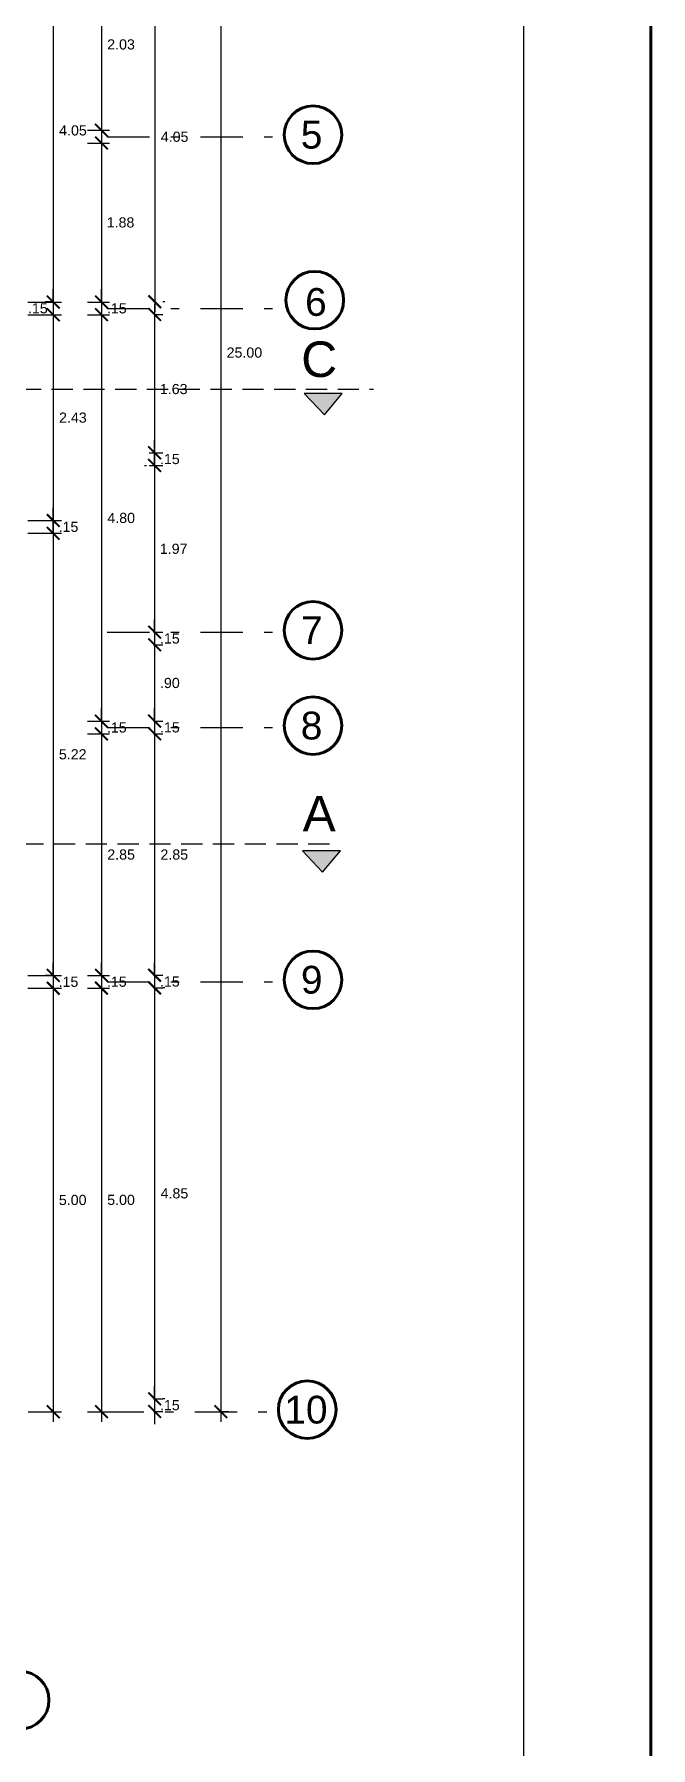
# Model space of a CAD drawing. Header units: millimetres. Extents: x 2204.1 to 2242.3, y 1175.1 to 1221.8.
# Drawn here: x 2235.04 to 2242.31, y 1185.52 to 1205.75 of the extents above; entities that cross this region are included whole.
import ezdxf
from ezdxf.enums import TextEntityAlignment as Align

# ---------------------------------------------------------------- set-up
doc = ezdxf.new("R2010")
doc.units = ezdxf.units.MM
doc.linetypes.add('DASHDOT', pattern=[1, 0.5, -0.25, 0, -0.25])
doc.linetypes.add('HIDDEN', pattern=[0.375, 0.25, -0.125])
for name, color, linetype in [('08', 5, 'Continuous'), ('CORTE', 8, 'Continuous'), ('MEMBRETE', 7, 'Continuous'), ('muros', 1, 'Continuous')]:
    doc.layers.add(name, color=color, linetype=linetype)
doc.styles.add('ROMAND', font='arial.ttf')
doc.styles.get("Standard").update_dxf_attribs({"font": 'arial.ttf'})
doc.dimstyles.new('ARVIM', dxfattribs={"dimscale": 0.12, "dimtxt": 1, "dimasz": 1.25, "dimexe": 0.8, "dimexo": 1, "dimtad": 2, "dimtih": 1, "dimtoh": 1, "dimzin": 4, "dimdsep": 46, "dimtxsty": 'ROMAND', "dimblk": 'ARCHTICK', "dimcen": 0, "dimdle": 1, "dimclrd": 1, "dimclre": 1, "dimclrt": 251, "dimadec": 0, "dimazin": 0, "dimtfac": 1, "dimtix": 1, "dimtmove": 0, "dimatfit": 3, "dimldrblk": 'ARCHTICK', "dimfxl": 1, "dimarcsym": 0})

# ---------------------------------------------------------------- blocks, each defined once
blk = doc.blocks.new('_ARCHTICK')
at = {"color": 0, "linetype": 'ByBlock', "const_width": 0.15}
blk.add_lwpolyline([(-0.5, -0.5), (0.5, 0.5)], dxfattribs=at)
blk = doc.blocks.new('*D57')
at = {"layer": 'DEFPOINTS', "color": 0, "transparency": 16777216}
for p in [(2236.989, 1214.49), (2236.989, 1189.49), (2237.239, 1189.49)]:
    blk.add_point(p, dxfattribs=at)
at = {"layer": 'muros', "color": 1, "lineweight": -2, "transparency": 16777216}
for p, q in [((2237.227, 1214.49), (2237.335, 1214.49)), ((2237.239, 1214.61), (2237.239, 1189.37)), ((2237.227, 1189.49), (2237.335, 1189.49))]:
    blk.add_line(p, q, dxfattribs=at)
at = {"layer": 'muros', "color": 1, "lineweight": -2, "transparency": 16777216, "xscale": 0.15, "yscale": 0.15, "zscale": 0.15}
for p, rotation in [((2237.239, 1214.49), 90), ((2237.239, 1189.49), 270)]:
    blk.add_blockref('_ARCHTICK', p, dxfattribs=dict(at, rotation=rotation))
at = {"layer": 'muros', "color": 251, "lineweight": 200, "transparency": 16777216, "insert": (2237.517, 1201.99), "char_height": 0.12, "attachment_point": 5, "style": 'ROMAND'}
blk.add_mtext('25.00', dxfattribs=at)
blk = doc.blocks.new('*D61')
at = {"layer": 'DEFPOINTS', "color": 0, "transparency": 16777216}
for p in [(2227.769, 1194.641), (2227.769, 1194.491), (2236.458, 1194.491)]:
    blk.add_point(p, dxfattribs=at)
at = {"layer": 'muros', "color": 1, "lineweight": -2, "transparency": 16777216}
for p, q in [((2236.446, 1194.641), (2236.554, 1194.641)), ((2236.458, 1194.641), (2236.458, 1194.791)), ((2236.458, 1194.641), (2236.458, 1194.491)), ((2236.446, 1194.491), (2236.554, 1194.491)), ((2236.458, 1194.491), (2236.458, 1194.341))]:
    blk.add_line(p, q, dxfattribs=at)
at = {"layer": 'muros', "color": 1, "lineweight": -2, "transparency": 16777216, "xscale": 0.15, "yscale": 0.15, "zscale": 0.15}
for p, rotation in [((2236.458, 1194.641), 270), ((2236.458, 1194.491), 90)]:
    blk.add_blockref('_ARCHTICK', p, dxfattribs=dict(at, rotation=rotation))
at = {"layer": 'muros', "color": 251, "lineweight": 200, "transparency": 16777216, "insert": (2236.638, 1194.566), "char_height": 0.12, "attachment_point": 5, "style": 'ROMAND'}
blk.add_mtext('.15', dxfattribs=at)
blk = doc.blocks.new('*D62')
at = {"layer": 'DEFPOINTS', "color": 0, "transparency": 16777216}
for p in [(2227.769, 1189.641), (2227.769, 1189.491), (2236.458, 1189.491)]:
    blk.add_point(p, dxfattribs=at)
at = {"layer": 'muros', "color": 1, "lineweight": -2, "transparency": 16777216}
for p, q in [((2236.458, 1189.641), (2236.458, 1189.791)), ((2236.446, 1189.641), (2236.554, 1189.641)), ((2236.458, 1189.641), (2236.458, 1189.491)), ((2236.446, 1189.491), (2236.554, 1189.491)), ((2236.458, 1189.491), (2236.458, 1189.341))]:
    blk.add_line(p, q, dxfattribs=at)
at = {"layer": 'muros', "color": 1, "lineweight": -2, "transparency": 16777216, "xscale": 0.15, "yscale": 0.15, "zscale": 0.15}
for p, rotation in [((2236.458, 1189.641), 270), ((2236.458, 1189.491), 90)]:
    blk.add_blockref('_ARCHTICK', p, dxfattribs=dict(at, rotation=rotation))
at = {"layer": 'muros', "color": 251, "lineweight": 200, "transparency": 16777216, "insert": (2236.638, 1189.566), "char_height": 0.12, "attachment_point": 5, "style": 'ROMAND'}
blk.add_mtext('.15', dxfattribs=at)
blk = doc.blocks.new('*D63')
at = {"layer": 'DEFPOINTS', "color": 0, "transparency": 16777216}
for p in [(2231.179, 1197.641), (2231.179, 1197.491), (2236.458, 1197.491)]:
    blk.add_point(p, dxfattribs=at)
at = {"layer": 'muros', "color": 1, "lineweight": -2, "transparency": 16777216}
for p, q in [((2236.458, 1197.641), (2236.458, 1197.791)), ((2236.446, 1197.641), (2236.554, 1197.641)), ((2236.446, 1197.491), (2236.554, 1197.491)), ((2236.458, 1197.641), (2236.458, 1197.491)), ((2236.458, 1197.491), (2236.458, 1197.341))]:
    blk.add_line(p, q, dxfattribs=at)
at = {"layer": 'muros', "color": 1, "lineweight": -2, "transparency": 16777216, "xscale": 0.15, "yscale": 0.15, "zscale": 0.15}
for p, rotation in [((2236.458, 1197.641), 270), ((2236.458, 1197.491), 90)]:
    blk.add_blockref('_ARCHTICK', p, dxfattribs=dict(at, rotation=rotation))
at = {"layer": 'muros', "color": 251, "lineweight": 200, "transparency": 16777216, "insert": (2236.638, 1197.566), "char_height": 0.12, "attachment_point": 5, "style": 'ROMAND'}
blk.add_mtext('.15', dxfattribs=at)
blk = doc.blocks.new('*D64')
at = {"layer": 'DEFPOINTS', "color": 0, "transparency": 16777216}
for p in [(2235.25, 1197.49), (2235.263, 1194.64), (2236.458, 1194.64)]:
    blk.add_point(p, dxfattribs=at)
at = {"layer": 'muros', "color": 1, "lineweight": -2, "transparency": 16777216}
for p, q in [((2236.446, 1197.49), (2236.554, 1197.49)), ((2236.458, 1197.61), (2236.458, 1194.52)), ((2236.446, 1194.64), (2236.554, 1194.64))]:
    blk.add_line(p, q, dxfattribs=at)
at = {"layer": 'muros', "color": 1, "lineweight": -2, "transparency": 16777216, "xscale": 0.15, "yscale": 0.15, "zscale": 0.15}
for p, rotation in [((2236.458, 1197.49), 90), ((2236.458, 1194.64), 270)]:
    blk.add_blockref('_ARCHTICK', p, dxfattribs=dict(at, rotation=rotation))
at = {"layer": 'muros', "color": 251, "lineweight": 200, "transparency": 16777216, "insert": (2236.69, 1196.065), "char_height": 0.12, "attachment_point": 5, "style": 'ROMAND'}
blk.add_mtext('2.85', dxfattribs=at)
blk = doc.blocks.new('*D129')
at = {"layer": 'DEFPOINTS', "color": 0, "transparency": 16777216}
for p in [(2235.546, 1206.64), (2235.546, 1204.614), (2235.83, 1204.614)]:
    blk.add_point(p, dxfattribs=at)
at = {"layer": 'muros', "color": 1, "lineweight": -2, "transparency": 16777216}
for p, q in [((2235.666, 1206.64), (2235.926, 1206.64)), ((2235.83, 1206.76), (2235.83, 1204.494)), ((2235.666, 1204.614), (2235.926, 1204.614))]:
    blk.add_line(p, q, dxfattribs=at)
at = {"layer": 'muros', "color": 1, "lineweight": -2, "transparency": 16777216, "xscale": 0.15, "yscale": 0.15, "zscale": 0.15}
for p, rotation in [((2235.83, 1206.64), 90), ((2235.83, 1204.614), 270)]:
    blk.add_blockref('_ARCHTICK', p, dxfattribs=dict(at, rotation=rotation))
at = {"layer": 'muros', "color": 251, "lineweight": 200, "transparency": 16777216, "insert": (2236.062, 1205.627), "char_height": 0.12, "attachment_point": 5, "style": 'ROMAND'}
blk.add_mtext('2.03', dxfattribs=at)
blk = doc.blocks.new('*D130')
at = {"layer": 'DEFPOINTS', "color": 0, "transparency": 16777216}
for p in [(2235.546, 1204.464), (2235.546, 1202.587), (2235.831, 1202.587)]:
    blk.add_point(p, dxfattribs=at)
at = {"layer": 'muros', "color": 1, "lineweight": -2, "transparency": 16777216}
for p, q in [((2235.831, 1204.584), (2235.831, 1202.467)), ((2235.666, 1204.464), (2235.927, 1204.464)), ((2235.666, 1202.587), (2235.927, 1202.587))]:
    blk.add_line(p, q, dxfattribs=at)
at = {"layer": 'muros', "color": 1, "lineweight": -2, "transparency": 16777216, "xscale": 0.15, "yscale": 0.15, "zscale": 0.15}
for p, rotation in [((2235.831, 1204.464), 90), ((2235.831, 1202.587), 270)]:
    blk.add_blockref('_ARCHTICK', p, dxfattribs=dict(at, rotation=rotation))
at = {"layer": 'muros', "color": 251, "lineweight": 200, "transparency": 16777216, "insert": (2236.056, 1203.526), "char_height": 0.12, "attachment_point": 5, "style": 'ROMAND'}
blk.add_mtext('1.88', dxfattribs=at)
blk = doc.blocks.new('*D131')
at = {"layer": 'DEFPOINTS', "color": 0, "transparency": 16777216}
for p in [(2235.546, 1202.587), (2235.546, 1202.437), (2235.831, 1202.437)]:
    blk.add_point(p, dxfattribs=at)
at = {"layer": 'muros', "color": 1, "lineweight": -2, "transparency": 16777216}
for p, q in [((2235.831, 1202.587), (2235.831, 1202.737)), ((2235.666, 1202.587), (2235.927, 1202.587)), ((2235.831, 1202.587), (2235.831, 1202.437)), ((2235.666, 1202.437), (2235.927, 1202.437)), ((2235.831, 1202.437), (2235.831, 1202.287))]:
    blk.add_line(p, q, dxfattribs=at)
at = {"layer": 'muros', "color": 1, "lineweight": -2, "transparency": 16777216, "xscale": 0.15, "yscale": 0.15, "zscale": 0.15}
for p, rotation in [((2235.831, 1202.587), 270), ((2235.831, 1202.437), 90)]:
    blk.add_blockref('_ARCHTICK', p, dxfattribs=dict(at, rotation=rotation))
at = {"layer": 'muros', "color": 251, "lineweight": 200, "transparency": 16777216, "insert": (2236.012, 1202.512), "char_height": 0.12, "attachment_point": 5, "style": 'ROMAND'}
blk.add_mtext('.15', dxfattribs=at)
blk = doc.blocks.new('*D132')
at = {"layer": 'DEFPOINTS', "color": 0, "transparency": 16777216}
for p in [(2235.546, 1202.437), (2235.546, 1197.64), (2235.831, 1197.64)]:
    blk.add_point(p, dxfattribs=at)
at = {"layer": 'muros', "color": 1, "lineweight": -2, "transparency": 16777216}
for p, q in [((2235.831, 1202.557), (2235.831, 1197.52)), ((2235.666, 1202.437), (2235.927, 1202.437)), ((2235.666, 1197.64), (2235.927, 1197.64))]:
    blk.add_line(p, q, dxfattribs=at)
at = {"layer": 'muros', "color": 1, "lineweight": -2, "transparency": 16777216, "xscale": 0.15, "yscale": 0.15, "zscale": 0.15}
for p, rotation in [((2235.831, 1202.437), 90), ((2235.831, 1197.64), 270)]:
    blk.add_blockref('_ARCHTICK', p, dxfattribs=dict(at, rotation=rotation))
at = {"layer": 'muros', "color": 251, "lineweight": 200, "transparency": 16777216, "insert": (2236.064, 1200.038), "char_height": 0.12, "attachment_point": 5, "style": 'ROMAND'}
blk.add_mtext('4.80', dxfattribs=at)
blk = doc.blocks.new('*D133')
at = {"layer": 'DEFPOINTS', "color": 0, "transparency": 16777216}
for p in [(2235.546, 1197.64), (2235.546, 1197.49), (2235.831, 1197.49)]:
    blk.add_point(p, dxfattribs=at)
at = {"layer": 'muros', "color": 1, "lineweight": -2, "transparency": 16777216}
for p, q in [((2235.831, 1197.64), (2235.831, 1197.79)), ((2235.666, 1197.64), (2235.927, 1197.64)), ((2235.666, 1197.49), (2235.927, 1197.49)), ((2235.831, 1197.64), (2235.831, 1197.49)), ((2235.831, 1197.49), (2235.831, 1197.34))]:
    blk.add_line(p, q, dxfattribs=at)
at = {"layer": 'muros', "color": 1, "lineweight": -2, "transparency": 16777216, "xscale": 0.15, "yscale": 0.15, "zscale": 0.15}
for p, rotation in [((2235.831, 1197.64), 270), ((2235.831, 1197.49), 90)]:
    blk.add_blockref('_ARCHTICK', p, dxfattribs=dict(at, rotation=rotation))
at = {"layer": 'muros', "color": 251, "lineweight": 200, "transparency": 16777216, "insert": (2236.012, 1197.565), "char_height": 0.12, "attachment_point": 5, "style": 'ROMAND'}
blk.add_mtext('.15', dxfattribs=at)
blk = doc.blocks.new('*D134')
at = {"layer": 'DEFPOINTS', "color": 0, "transparency": 16777216}
for p in [(2235.546, 1197.49), (2235.546, 1194.639), (2235.831, 1194.639)]:
    blk.add_point(p, dxfattribs=at)
at = {"layer": 'muros', "color": 1, "lineweight": -2, "transparency": 16777216}
for p, q in [((2235.666, 1197.49), (2235.927, 1197.49)), ((2235.831, 1197.61), (2235.831, 1194.519)), ((2235.666, 1194.639), (2235.927, 1194.639))]:
    blk.add_line(p, q, dxfattribs=at)
at = {"layer": 'muros', "color": 1, "lineweight": -2, "transparency": 16777216, "xscale": 0.15, "yscale": 0.15, "zscale": 0.15}
for p, rotation in [((2235.831, 1197.49), 90), ((2235.831, 1194.639), 270)]:
    blk.add_blockref('_ARCHTICK', p, dxfattribs=dict(at, rotation=rotation))
at = {"layer": 'muros', "color": 251, "lineweight": 200, "transparency": 16777216, "insert": (2236.063, 1196.065), "char_height": 0.12, "attachment_point": 5, "style": 'ROMAND'}
blk.add_mtext('2.85', dxfattribs=at)
blk = doc.blocks.new('*D135')
at = {"layer": 'DEFPOINTS', "color": 0, "transparency": 16777216}
for p in [(2235.546, 1194.639), (2235.546, 1194.489), (2235.831, 1194.489)]:
    blk.add_point(p, dxfattribs=at)
at = {"layer": 'muros', "color": 1, "lineweight": -2, "transparency": 16777216}
for p, q in [((2235.666, 1194.639), (2235.927, 1194.639)), ((2235.831, 1194.639), (2235.831, 1194.789)), ((2235.831, 1194.639), (2235.831, 1194.489)), ((2235.666, 1194.489), (2235.927, 1194.489)), ((2235.831, 1194.489), (2235.831, 1194.339))]:
    blk.add_line(p, q, dxfattribs=at)
at = {"layer": 'muros', "color": 1, "lineweight": -2, "transparency": 16777216, "xscale": 0.15, "yscale": 0.15, "zscale": 0.15}
for p, rotation in [((2235.831, 1194.639), 270), ((2235.831, 1194.489), 90)]:
    blk.add_blockref('_ARCHTICK', p, dxfattribs=dict(at, rotation=rotation))
at = {"layer": 'muros', "color": 251, "lineweight": 200, "transparency": 16777216, "insert": (2236.012, 1194.564), "char_height": 0.12, "attachment_point": 5, "style": 'ROMAND'}
blk.add_mtext('.15', dxfattribs=at)
blk = doc.blocks.new('*D136')
at = {"layer": 'DEFPOINTS', "color": 0, "transparency": 16777216}
for p in [(2232.3, 1198.69), (2232.3, 1198.54), (2236.458, 1198.54)]:
    blk.add_point(p, dxfattribs=at)
at = {"layer": 'muros', "color": 1, "lineweight": -2, "transparency": 16777216}
for p, q in [((2236.446, 1198.69), (2236.554, 1198.69)), ((2236.458, 1198.69), (2236.458, 1198.84)), ((2236.458, 1198.69), (2236.458, 1198.54)), ((2236.446, 1198.54), (2236.554, 1198.54)), ((2236.458, 1198.54), (2236.458, 1198.39))]:
    blk.add_line(p, q, dxfattribs=at)
at = {"layer": 'muros', "color": 1, "lineweight": -2, "transparency": 16777216, "xscale": 0.15, "yscale": 0.15, "zscale": 0.15}
for p, rotation in [((2236.458, 1198.69), 270), ((2236.458, 1198.54), 90)]:
    blk.add_blockref('_ARCHTICK', p, dxfattribs=dict(at, rotation=rotation))
at = {"layer": 'muros', "color": 251, "lineweight": 200, "transparency": 16777216, "insert": (2236.638, 1198.615), "char_height": 0.12, "attachment_point": 5, "style": 'ROMAND'}
blk.add_mtext('.15', dxfattribs=at)
blk = doc.blocks.new('*D138')
at = {"layer": 'DEFPOINTS', "color": 0, "transparency": 16777216}
for p in [(2235.546, 1194.489), (2235.546, 1189.489), (2235.831, 1189.489)]:
    blk.add_point(p, dxfattribs=at)
at = {"layer": 'muros', "color": 1, "lineweight": -2, "transparency": 16777216}
for p, q in [((2235.666, 1194.489), (2235.927, 1194.489)), ((2235.831, 1194.609), (2235.831, 1189.369)), ((2235.666, 1189.489), (2235.927, 1189.489))]:
    blk.add_line(p, q, dxfattribs=at)
at = {"layer": 'muros', "color": 1, "lineweight": -2, "transparency": 16777216, "xscale": 0.15, "yscale": 0.15, "zscale": 0.15}
for p, rotation in [((2235.831, 1194.489), 90), ((2235.831, 1189.489), 270)]:
    blk.add_blockref('_ARCHTICK', p, dxfattribs=dict(at, rotation=rotation))
at = {"layer": 'muros', "color": 251, "lineweight": 200, "transparency": 16777216, "insert": (2236.062, 1191.989), "char_height": 0.12, "attachment_point": 5, "style": 'ROMAND'}
blk.add_mtext('5.00', dxfattribs=at)
blk = doc.blocks.new('*D139')
at = {"layer": 'DEFPOINTS', "color": 0, "transparency": 16777216}
for p in [(2232.45, 1198.54), (2232.45, 1197.64), (2236.458, 1197.64)]:
    blk.add_point(p, dxfattribs=at)
at = {"layer": 'muros', "color": 1, "lineweight": -2, "transparency": 16777216}
for p, q in [((2236.446, 1198.54), (2236.554, 1198.54)), ((2236.458, 1198.66), (2236.458, 1197.52)), ((2236.446, 1197.64), (2236.554, 1197.64))]:
    blk.add_line(p, q, dxfattribs=at)
at = {"layer": 'muros', "color": 1, "lineweight": -2, "transparency": 16777216, "xscale": 0.15, "yscale": 0.15, "zscale": 0.15}
for p, rotation in [((2236.458, 1198.54), 90), ((2236.458, 1197.64), 270)]:
    blk.add_blockref('_ARCHTICK', p, dxfattribs=dict(at, rotation=rotation))
at = {"layer": 'muros', "color": 251, "lineweight": 200, "transparency": 16777216, "insert": (2236.638, 1198.09), "char_height": 0.12, "attachment_point": 5, "style": 'ROMAND'}
blk.add_mtext('.90', dxfattribs=at)
blk = doc.blocks.new('*D178')
at = {"layer": 'DEFPOINTS', "color": 0, "transparency": 16777216}
for p in [(2234.844, 1206.638), (2234.844, 1202.586), (2235.262, 1202.586)]:
    blk.add_point(p, dxfattribs=at)
at = {"layer": 'muros', "color": 1, "lineweight": -2, "transparency": 16777216}
for p, q in [((2234.964, 1206.638), (2235.358, 1206.638)), ((2235.262, 1206.758), (2235.262, 1202.466)), ((2234.964, 1202.586), (2235.358, 1202.586))]:
    blk.add_line(p, q, dxfattribs=at)
at = {"layer": 'muros', "color": 1, "lineweight": -2, "transparency": 16777216, "xscale": 0.15, "yscale": 0.15, "zscale": 0.15}
for p, rotation in [((2235.262, 1206.638), 90), ((2235.262, 1202.586), 270)]:
    blk.add_blockref('_ARCHTICK', p, dxfattribs=dict(at, rotation=rotation))
at = {"layer": 'muros', "color": 251, "lineweight": 200, "transparency": 16777216, "insert": (2235.495, 1204.612), "char_height": 0.12, "attachment_point": 5, "style": 'ROMAND'}
blk.add_mtext('4.05', dxfattribs=at)
blk = doc.blocks.new('*D179')
at = {"layer": 'DEFPOINTS', "color": 0, "transparency": 16777216}
for p in [(2235.358, 1202.588), (2235.152, 1202.436), (2235.262, 1202.436)]:
    blk.add_point(p, dxfattribs=at)
at = {"layer": 'muros', "color": 1, "lineweight": -2, "transparency": 16777216}
for p, q in [((2235.262, 1202.588), (2235.262, 1202.738)), ((2235.238, 1202.588), (2235.166, 1202.588)), ((2235.262, 1202.588), (2235.262, 1202.436)), ((2235.262, 1202.436), (2235.262, 1202.286)), ((2235.272, 1202.436), (2235.358, 1202.436))]:
    blk.add_line(p, q, dxfattribs=at)
at = {"layer": 'muros', "color": 1, "lineweight": -2, "transparency": 16777216, "xscale": 0.15, "yscale": 0.15, "zscale": 0.15}
for p, rotation in [((2235.262, 1202.588), 270), ((2235.262, 1202.436), 90)]:
    blk.add_blockref('_ARCHTICK', p, dxfattribs=dict(at, rotation=rotation))
at = {"layer": 'muros', "color": 251, "lineweight": 200, "transparency": 16777216, "insert": (2235.081, 1202.512), "char_height": 0.12, "attachment_point": 5, "style": 'ROMAND'}
blk.add_mtext('.15', dxfattribs=at)
blk = doc.blocks.new('*D180')
at = {"layer": 'DEFPOINTS', "color": 0, "transparency": 16777216}
for p in [(2234.844, 1202.436), (2234.956, 1200.008), (2235.262, 1200.008)]:
    blk.add_point(p, dxfattribs=at)
at = {"layer": 'muros', "color": 1, "lineweight": -2, "transparency": 16777216}
for p, q in [((2235.262, 1202.556), (2235.262, 1199.888)), ((2234.964, 1202.436), (2235.358, 1202.436)), ((2235.076, 1200.008), (2235.358, 1200.008))]:
    blk.add_line(p, q, dxfattribs=at)
at = {"layer": 'muros', "color": 1, "lineweight": -2, "transparency": 16777216, "xscale": 0.15, "yscale": 0.15, "zscale": 0.15}
for p, rotation in [((2235.262, 1202.436), 90), ((2235.262, 1200.008), 270)]:
    blk.add_blockref('_ARCHTICK', p, dxfattribs=dict(at, rotation=rotation))
at = {"layer": 'muros', "color": 251, "lineweight": 200, "transparency": 16777216, "insert": (2235.494, 1201.222), "char_height": 0.12, "attachment_point": 5, "style": 'ROMAND'}
blk.add_mtext('2.43', dxfattribs=at)
blk = doc.blocks.new('*D181')
at = {"layer": 'DEFPOINTS', "color": 0, "transparency": 16777216}
for p in [(2234.844, 1200.008), (2235.262, 1200.008), (2234.844, 1199.858)]:
    blk.add_point(p, dxfattribs=at)
at = {"layer": 'muros', "color": 1, "lineweight": -2, "transparency": 16777216}
for p, q in [((2235.262, 1200.008), (2235.262, 1200.158)), ((2234.964, 1200.008), (2235.358, 1200.008)), ((2235.262, 1199.858), (2235.262, 1200.008)), ((2234.964, 1199.858), (2235.358, 1199.858)), ((2235.262, 1199.858), (2235.262, 1199.708))]:
    blk.add_line(p, q, dxfattribs=at)
at = {"layer": 'muros', "color": 1, "lineweight": -2, "transparency": 16777216, "xscale": 0.15, "yscale": 0.15, "zscale": 0.15}
for p, rotation in [((2235.262, 1200.008), 270), ((2235.262, 1199.858), 90)]:
    blk.add_blockref('_ARCHTICK', p, dxfattribs=dict(at, rotation=rotation))
at = {"layer": 'muros', "color": 251, "lineweight": 200, "transparency": 16777216, "insert": (2235.442, 1199.933), "char_height": 0.12, "attachment_point": 5, "style": 'ROMAND'}
blk.add_mtext('.15', dxfattribs=at)
blk = doc.blocks.new('*D182')
at = {"layer": 'DEFPOINTS', "color": 0, "transparency": 16777216}
for p in [(2235.083, 1199.858), (2235.262, 1194.639), (2235.358, 1194.639)]:
    blk.add_point(p, dxfattribs=at)
at = {"layer": 'muros', "color": 1, "lineweight": -2, "transparency": 16777216}
for p, q in [((2235.262, 1199.978), (2235.262, 1194.519)), ((2235.203, 1199.858), (2235.358, 1199.858)), ((2235.238, 1194.639), (2235.166, 1194.639))]:
    blk.add_line(p, q, dxfattribs=at)
at = {"layer": 'muros', "color": 1, "lineweight": -2, "transparency": 16777216, "xscale": 0.15, "yscale": 0.15, "zscale": 0.15}
for p, rotation in [((2235.262, 1199.858), 90), ((2235.262, 1194.639), 270)]:
    blk.add_blockref('_ARCHTICK', p, dxfattribs=dict(at, rotation=rotation))
at = {"layer": 'muros', "color": 251, "lineweight": 200, "transparency": 16777216, "insert": (2235.492, 1197.248), "char_height": 0.12, "attachment_point": 5, "style": 'ROMAND'}
blk.add_mtext('5.22', dxfattribs=at)
blk = doc.blocks.new('*D183')
at = {"layer": 'DEFPOINTS', "color": 0, "transparency": 16777216}
for p in [(2234.844, 1194.639), (2234.872, 1194.488), (2235.262, 1194.488)]:
    blk.add_point(p, dxfattribs=at)
at = {"layer": 'muros', "color": 1, "lineweight": -2, "transparency": 16777216}
for p, q in [((2234.964, 1194.639), (2235.358, 1194.639)), ((2235.262, 1194.639), (2235.262, 1194.789)), ((2235.262, 1194.639), (2235.262, 1194.488)), ((2234.992, 1194.488), (2235.358, 1194.488)), ((2235.262, 1194.488), (2235.262, 1194.338))]:
    blk.add_line(p, q, dxfattribs=at)
at = {"layer": 'muros', "color": 1, "lineweight": -2, "transparency": 16777216, "xscale": 0.15, "yscale": 0.15, "zscale": 0.15}
for p, rotation in [((2235.262, 1194.639), 270), ((2235.262, 1194.488), 90)]:
    blk.add_blockref('_ARCHTICK', p, dxfattribs=dict(at, rotation=rotation))
at = {"layer": 'muros', "color": 251, "lineweight": 200, "transparency": 16777216, "insert": (2235.442, 1194.563), "char_height": 0.12, "attachment_point": 5, "style": 'ROMAND'}
blk.add_mtext('.15', dxfattribs=at)
blk = doc.blocks.new('*D184')
at = {"layer": 'DEFPOINTS', "color": 0, "transparency": 16777216}
for p in [(2234.844, 1194.488), (2234.845, 1189.488), (2235.262, 1189.488)]:
    blk.add_point(p, dxfattribs=at)
at = {"layer": 'muros', "color": 1, "lineweight": -2, "transparency": 16777216}
for p, q in [((2234.964, 1194.488), (2235.358, 1194.488)), ((2235.262, 1194.608), (2235.262, 1189.368)), ((2234.965, 1189.488), (2235.358, 1189.488))]:
    blk.add_line(p, q, dxfattribs=at)
at = {"layer": 'muros', "color": 1, "lineweight": -2, "transparency": 16777216, "xscale": 0.15, "yscale": 0.15, "zscale": 0.15}
for p, rotation in [((2235.262, 1194.488), 90), ((2235.262, 1189.488), 270)]:
    blk.add_blockref('_ARCHTICK', p, dxfattribs=dict(at, rotation=rotation))
at = {"layer": 'muros', "color": 251, "lineweight": 200, "transparency": 16777216, "insert": (2235.492, 1191.988), "char_height": 0.12, "attachment_point": 5, "style": 'ROMAND'}
blk.add_mtext('5.00', dxfattribs=at)
blk = doc.blocks.new('*D189')
at = {"color": 1, "lineweight": -2, "transparency": 16777216}
for p, q in [((2236.46, 1206.758), (2236.46, 1202.47)), ((2236.58, 1206.638), (2236.556, 1206.638)), ((2236.58, 1202.59), (2236.556, 1202.59))]:
    blk.add_line(p, q, dxfattribs=at)
at = {"layer": 'DEFPOINTS', "color": 0, "transparency": 16777216}
for p in [(2236.46, 1206.638), (2236.46, 1202.59), (2236.46, 1202.59)]:
    blk.add_point(p, dxfattribs=at)
at = {"color": 1, "lineweight": -2, "transparency": 16777216, "xscale": 0.15, "yscale": 0.15, "zscale": 0.15}
for p, rotation in [((2236.46, 1206.638), 90), ((2236.46, 1202.59), 270)]:
    blk.add_blockref('_ARCHTICK', p, dxfattribs=dict(at, rotation=rotation))
at = {"color": 251, "lineweight": 200, "transparency": 16777216, "insert": (2236.694, 1204.537), "char_height": 0.12, "attachment_point": 5, "style": 'ROMAND'}
blk.add_mtext('4.05', dxfattribs=at)
blk = doc.blocks.new('*D190')
at = {"layer": 'DEFPOINTS', "color": 0, "transparency": 16777216}
for p in [(2236.458, 1202.44), (2236.458, 1200.808), (2236.458, 1200.808)]:
    blk.add_point(p, dxfattribs=at)
at = {"layer": 'muros', "color": 1, "lineweight": -2, "transparency": 16777216}
for p, q in [((2236.458, 1202.56), (2236.458, 1200.688)), ((2236.458, 1202.44), (2236.554, 1202.44)), ((2236.458, 1200.808), (2236.554, 1200.808))]:
    blk.add_line(p, q, dxfattribs=at)
at = {"layer": 'muros', "color": 1, "lineweight": -2, "transparency": 16777216, "xscale": 0.15, "yscale": 0.15, "zscale": 0.15}
for p, rotation in [((2236.458, 1202.44), 90), ((2236.458, 1200.808), 270)]:
    blk.add_blockref('_ARCHTICK', p, dxfattribs=dict(at, rotation=rotation))
at = {"layer": 'muros', "color": 251, "lineweight": 200, "transparency": 16777216, "insert": (2236.683, 1201.559), "char_height": 0.12, "attachment_point": 5, "style": 'ROMAND'}
blk.add_mtext('1.63', dxfattribs=at)
blk = doc.blocks.new('*D199')
at = {"layer": 'DEFPOINTS', "color": 0, "transparency": 16777216}
for p in [(2236.275, 1200.808), (2236.458, 1200.808), (2236.275, 1200.659)]:
    blk.add_point(p, dxfattribs=at)
at = {"layer": 'muros', "color": 1, "lineweight": -2, "transparency": 16777216}
for p, q in [((2236.458, 1200.808), (2236.458, 1200.958)), ((2236.395, 1200.808), (2236.554, 1200.808)), ((2236.458, 1200.659), (2236.458, 1200.808)), ((2236.395, 1200.659), (2236.554, 1200.659)), ((2236.458, 1200.659), (2236.458, 1200.509))]:
    blk.add_line(p, q, dxfattribs=at)
at = {"layer": 'muros', "color": 1, "lineweight": -2, "transparency": 16777216, "xscale": 0.15, "yscale": 0.15, "zscale": 0.15}
for p, rotation in [((2236.458, 1200.808), 270), ((2236.458, 1200.659), 90)]:
    blk.add_blockref('_ARCHTICK', p, dxfattribs=dict(at, rotation=rotation))
at = {"layer": 'muros', "color": 251, "lineweight": 200, "transparency": 16777216, "insert": (2236.638, 1200.733), "char_height": 0.12, "attachment_point": 5, "style": 'ROMAND'}
blk.add_mtext('.15', dxfattribs=at)
blk = doc.blocks.new('*D200')
at = {"color": 1, "lineweight": -2, "transparency": 16777216}
for p, q in [((2236.458, 1200.779), (2236.458, 1198.57)), ((2236.338, 1200.659), (2236.362, 1200.659)), ((2236.338, 1198.69), (2236.362, 1198.69))]:
    blk.add_line(p, q, dxfattribs=at)
at = {"layer": 'DEFPOINTS', "color": 0, "transparency": 16777216}
for p in [(2236.458, 1200.659), (2236.458, 1198.69), (2236.458, 1198.69)]:
    blk.add_point(p, dxfattribs=at)
at = {"color": 1, "lineweight": -2, "transparency": 16777216, "xscale": 0.15, "yscale": 0.15, "zscale": 0.15}
for p, rotation in [((2236.458, 1200.659), 90), ((2236.458, 1198.69), 270)]:
    blk.add_blockref('_ARCHTICK', p, dxfattribs=dict(at, rotation=rotation))
at = {"color": 251, "lineweight": 200, "transparency": 16777216, "insert": (2236.683, 1199.674), "char_height": 0.12, "attachment_point": 5, "style": 'ROMAND'}
blk.add_mtext('1.97', dxfattribs=at)
blk = doc.blocks.new('*D201')
at = {"color": 1, "lineweight": -2, "transparency": 16777216}
for p, q in [((2236.458, 1194.611), (2236.458, 1189.521)), ((2236.578, 1194.491), (2236.554, 1194.491)), ((2236.578, 1189.641), (2236.554, 1189.641))]:
    blk.add_line(p, q, dxfattribs=at)
at = {"layer": 'DEFPOINTS', "color": 0, "transparency": 16777216}
for p in [(2236.458, 1194.491), (2236.458, 1189.641), (2236.458, 1189.641)]:
    blk.add_point(p, dxfattribs=at)
at = {"color": 1, "lineweight": -2, "transparency": 16777216, "xscale": 0.15, "yscale": 0.15, "zscale": 0.15}
for p, rotation in [((2236.458, 1194.491), 90), ((2236.458, 1189.641), 270)]:
    blk.add_blockref('_ARCHTICK', p, dxfattribs=dict(at, rotation=rotation))
at = {"color": 251, "lineweight": 200, "transparency": 16777216, "insert": (2236.692, 1192.066), "char_height": 0.12, "attachment_point": 5, "style": 'ROMAND'}
blk.add_mtext('4.85', dxfattribs=at)

msp = doc.modelspace()

# ---------------------------------------------------------------- hatches: boundary and pattern name
for points in [[(2238.46, 1201.256), (2238.67, 1201.507), (2238.223, 1201.507)], [(2238.44, 1195.857), (2238.65, 1196.109), (2238.203, 1196.109)]]:
    msp.add_hatch(color=256).paths.add_polyline_path(points)

# ---------------------------------------------------------------- linework, layer by layer
for p, q in [((2238.67, 1201.507), (2238.223, 1201.507)), ((2238.223, 1201.507), (2238.46, 1201.256)), ((2238.46, 1201.256), (2238.67, 1201.507)), ((2238.65, 1196.109), (2238.203, 1196.109)), ((2238.203, 1196.109), (2238.44, 1195.857)), ((2238.44, 1195.857), (2238.65, 1196.109))]:
    msp.add_line(p, q)
at = {"layer": '08', "color": 252, "linetype": 'HIDDEN'}
for p, q in [((2206.368, 1201.559), (2239.039, 1201.559)), ((2206.396, 1196.192), (2238.59, 1196.192))]:
    msp.add_line(p, q, dxfattribs=at)
at = {"layer": 'CORTE', "color": 11, "linetype": 'DASHDOT'}
for points in [[(2235.899, 1204.537), (2237.939, 1204.537)], [(2235.899, 1202.511), (2237.939, 1202.511)], [(2235.899, 1198.689), (2237.939, 1198.689)], [(2235.899, 1197.564), (2237.939, 1197.564)], [(2235.899, 1194.563), (2237.939, 1194.563)], [(2235.831, 1189.489), (2237.872, 1189.489)]]:
    msp.add_lwpolyline(points, dxfattribs=at)
at = {"layer": 'MEMBRETE', "color": 4}
msp.add_line((2240.809, 1220.281), (2240.809, 1176.579), dxfattribs=at)
at = {"layer": 'muros', "color": 4, "lineweight": 200}
msp.add_line((2242.309, 1221.781), (2242.309, 1175.079), dxfattribs=at)
at = {"layer": 'muros', "lineweight": 200}
for centre in [(2238.326, 1204.561), (2238.347, 1202.609), (2238.326, 1198.713), (2238.326, 1197.588), (2238.326, 1194.587), (2238.258, 1189.513), (2234.872, 1186.085)]:
    msp.add_circle(centre, 0.34, dxfattribs=at)

# ---------------------------------------------------------------- texts
for s, height, p in [('5', 0.328, (2238.309, 1204.398)), ('6', 0.328, (2238.36, 1202.424)), ('C', 0.42, (2238.399, 1201.702)), ('7', 0.328, (2238.313, 1198.549)), ('8', 0.328, (2238.309, 1197.424)), ('A', 0.42, (2238.399, 1196.338)), ('9', 0.328, (2238.311, 1194.424)), ('10', 0.3276, (2238.243, 1189.35))]:
    msp.add_text(s, height=height).set_placement(p, align=Align.CENTER)

# ---------------------------------------------------------------- dimensions: what is measured, and where the dimension line sits
at = {"color": 4, "lineweight": 200}
dim = msp.add_linear_dim(base=(2236.46, 1202.59), p1=(2236.46, 1206.638), p2=(2236.46, 1202.59), angle=270, dimstyle='ARVIM', dxfattribs=at)
dim.commit()
dim.dimension.update_dxf_attribs({"geometry": '*D189', "text_midpoint": (2236.46, 1204.537), "dimtype": 161})
for p1, p2, picture, middle in [((2236.458, 1200.659), (2236.458, 1198.69), '*D200', (2236.683, 1199.674)), ((2236.458, 1194.491), (2236.458, 1189.641), '*D201', (2236.692, 1192.066))]:
    dim = msp.add_aligned_dim(p1=p1, p2=p2, distance=0, dimstyle='ARVIM', dxfattribs=at)
    dim.commit()
    dim.dimension.update_dxf_attribs({"geometry": picture, "text_midpoint": middle})
at = {"layer": 'muros', "lineweight": 200}
for base, p1, p2, picture, middle in [((2237.239, 1189.49), (2236.989, 1214.49), (2236.989, 1189.49), '*D57', (2237.517, 1201.99)), ((2236.458, 1198.54), (2232.3, 1198.69), (2232.3, 1198.54), '*D136', (2236.638, 1198.615)), ((2236.458, 1197.64), (2232.45, 1198.54), (2232.45, 1197.64), '*D139', (2236.638, 1198.09)), ((2236.458, 1197.491), (2231.179, 1197.641), (2231.179, 1197.491), '*D63', (2236.638, 1197.566)), ((2236.458, 1194.64), (2235.25, 1197.49), (2235.263, 1194.64), '*D64', (2236.69, 1196.065)), ((2236.458, 1194.491), (2227.769, 1194.641), (2227.769, 1194.491), '*D61', (2236.638, 1194.566)), ((2236.458, 1189.491), (2227.769, 1189.641), (2227.769, 1189.491), '*D62', (2236.638, 1189.566))]:
    dim = msp.add_linear_dim(base=base, p1=p1, p2=p2, angle=90, dimstyle='ARVIM', override={"dimfxl": 0.1, "dimfxlon": 1}, dxfattribs=at)
    dim.commit()
    dim.dimension.update_dxf_attribs({"geometry": picture, "text_midpoint": middle})
for base, p1, p2, picture, middle in [((2235.262, 1202.586), (2234.844, 1206.638), (2234.844, 1202.586), '*D178', (2235.495, 1204.612)), ((2235.83, 1204.614), (2235.546, 1206.64), (2235.546, 1204.614), '*D129', (2236.062, 1205.627)), ((2235.831, 1202.587), (2235.546, 1204.464), (2235.546, 1202.587), '*D130', (2236.056, 1203.526)), ((2235.262, 1202.436), (2235.358, 1202.588), (2235.152, 1202.436), '*D179', (2235.081, 1202.512)), ((2235.831, 1202.437), (2235.546, 1202.587), (2235.546, 1202.437), '*D131', (2236.012, 1202.512)), ((2235.262, 1200.008), (2234.844, 1202.436), (2234.956, 1200.008), '*D180', (2235.494, 1201.222)), ((2235.831, 1197.64), (2235.546, 1202.437), (2235.546, 1197.64), '*D132', (2236.064, 1200.038)), ((2236.458, 1200.808), (2236.275, 1200.659), (2236.275, 1200.808), '*D199', (2236.638, 1200.733)), ((2235.262, 1200.008), (2234.844, 1199.858), (2234.844, 1200.008), '*D181', (2235.442, 1199.933)), ((2235.262, 1194.639), (2235.083, 1199.858), (2235.358, 1194.639), '*D182', (2235.492, 1197.248)), ((2235.831, 1197.49), (2235.546, 1197.64), (2235.546, 1197.49), '*D133', (2236.012, 1197.565)), ((2235.831, 1194.639), (2235.546, 1197.49), (2235.546, 1194.639), '*D134', (2236.063, 1196.065)), ((2235.262, 1194.488), (2234.844, 1194.639), (2234.872, 1194.488), '*D183', (2235.442, 1194.563)), ((2235.831, 1194.489), (2235.546, 1194.639), (2235.546, 1194.489), '*D135', (2236.012, 1194.564)), ((2235.262, 1189.488), (2234.844, 1194.488), (2234.845, 1189.488), '*D184', (2235.492, 1191.988)), ((2235.831, 1189.489), (2235.546, 1194.489), (2235.546, 1189.489), '*D138', (2236.062, 1191.989))]:
    dim = msp.add_linear_dim(base=base, p1=p1, p2=p2, angle=90, dimstyle='ARVIM', dxfattribs=at)
    dim.commit()
    dim.dimension.update_dxf_attribs({"geometry": picture, "text_midpoint": middle})
dim = msp.add_linear_dim(base=(2236.458, 1200.808), p1=(2236.458, 1202.44), p2=(2236.458, 1200.808), angle=270, dimstyle='ARVIM', override={"dimfxl": 0.1, "dimfxlon": 1}, dxfattribs=at)
dim.commit()
dim.dimension.update_dxf_attribs({"geometry": '*D190', "text_midpoint": (2236.458, 1201.559), "dimtype": 161})

doc.saveas('drawing.dxf')
